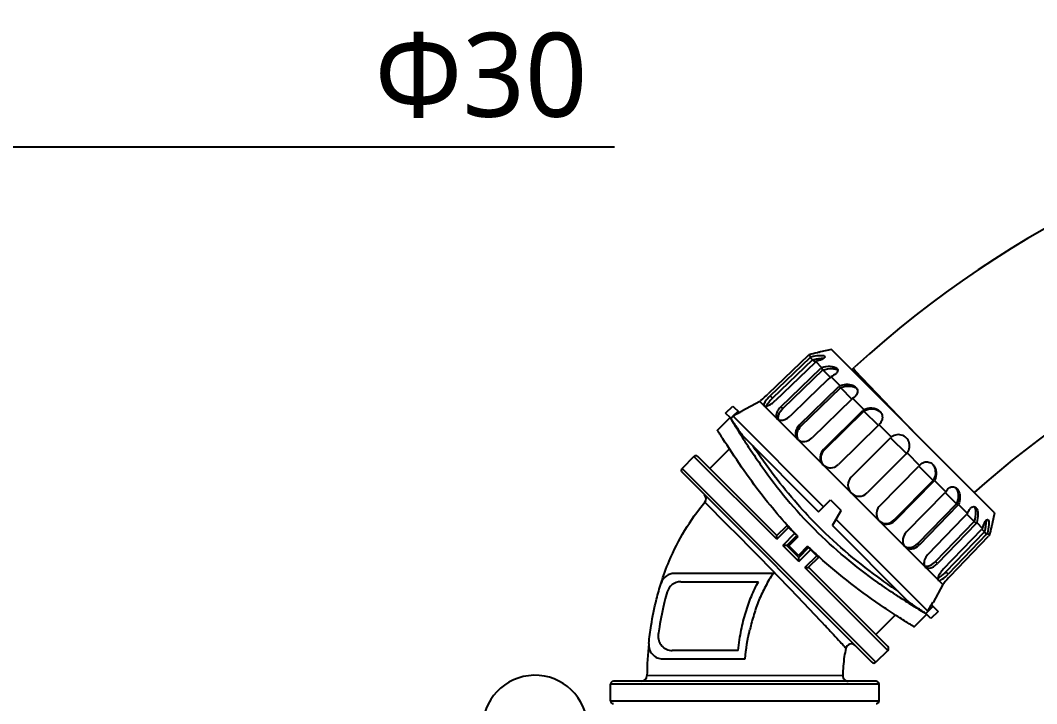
# Model space of a CAD drawing. Header units: millimetres. Extents: x 5828 to 6704, y 123 to 421.
# Drawn here: x 6390.37 to 6408.54, y 338.22 to 350.43 of the extents above; entities that cross this region are included whole.
import ezdxf

# ---------------------------------------------------------------- set-up
doc = ezdxf.new("R2010")
doc.units = ezdxf.units.MM
doc.layers.add('外形图', color=7, linetype='Continuous')
doc.layers.add('尺寸标注', color=7, linetype='Continuous')
doc.styles.add('微软雅黑', font='msyh.ttc')
doc.dimstyles.new('尺寸标注_1_20比例', dxfattribs={"dimtxt": 1.5, "dimasz": 1.25, "dimexe": 0.5, "dimexo": 0.4, "dimgap": 0.5, "dimtad": 1, "dimdec": 1, "dimlfac": 10, "dimdsep": 46, "dimtxsty": '微软雅黑', "dimcen": 0.09, "dimadec": 0, "dimazin": 0, "dimtp": 0.01, "dimtm": 0.01, "dimtfac": 1, "dimtdec": 1, "dimtofl": 0, "dimtmove": 0, "dimatfit": 3, "dimfxl": 1, "dimtolj": 1, "dimarcsym": 0})

# ---------------------------------------------------------------- blocks, each defined once
blk = doc.blocks.new('*D794')
at = {"layer": 'Defpoints', "color": 0}
for p in [(6387.323, 348.169), (6384.323, 344.967), (6387.323, 344.967)]:
    blk.add_point(p, dxfattribs=at)
at = {"layer": '尺寸标注', "color": 0, "lineweight": -2}
for p, q in [((6384.323, 345.367), (6384.323, 348.669)), ((6387.323, 345.367), (6387.323, 348.669)), ((6383.073, 348.169), (6381.823, 348.169)), ((6388.573, 348.169), (6400.992, 348.169))]:
    blk.add_line(p, q, dxfattribs=at)
at = {"layer": '尺寸标注', "color": 0}
for points in [[(6383.073, 347.961), (6383.073, 348.378), (6384.323, 348.169)], [(6388.573, 348.378), (6388.573, 347.961), (6387.323, 348.169)]]:
    blk.add_solid(points, dxfattribs=at)
at = {"layer": '尺寸标注', "color": 0, "insert": (6398.606, 349.445), "char_height": 1.5, "attachment_point": 5, "style": '微软雅黑'}
blk.add_mtext('\\A1;\\A1;Φ30', dxfattribs=at)
blk = doc.blocks.new('*D810')
at = {"layer": 'Defpoints', "color": 0}
for p in [(6384.373, 345.017), (6362.981, 296.337), (6420.376, 296.337)]:
    blk.add_point(p, dxfattribs=at)
at = {"layer": '尺寸标注', "color": 0, "lineweight": -2}
for p, q in [((6383.973, 345.017), (6362.481, 345.017)), ((6362.981, 343.767), (6362.981, 297.587)), ((6419.976, 296.337), (6362.481, 296.337))]:
    blk.add_line(p, q, dxfattribs=at)
at = {"layer": '尺寸标注', "color": 0}
for points in [[(6363.189, 343.767), (6362.772, 343.767), (6362.981, 345.017)], [(6362.772, 297.587), (6363.189, 297.587), (6362.981, 296.337)]]:
    blk.add_solid(points, dxfattribs=at)
at = {"layer": '尺寸标注', "color": 0, "insert": (6361.705, 320.677), "char_height": 1.5, "attachment_point": 5, "rotation": 90, "style": '微软雅黑'}
blk.add_mtext('\\A1;\\A1;486.7', dxfattribs=at)

msp = doc.modelspace()

# ---------------------------------------------------------------- linework, layer by layer
at = {"layer": '外形图', "color": 7, "linetype": 'Continuous'}
for p, q in [((6404.456, 344.4381), (6403.7402, 343.7513)), ((6403.7761, 343.7153), (6404.4913, 344.4029)), ((6404.4712, 344.4528), (6404.5067, 344.4174)), ((6404.4913, 344.4029), (6404.5331, 344.3639)), ((6404.6743, 344.5027), (6404.6613, 344.4991)), ((6404.871, 344.5438), (6404.6743, 344.5027)), ((6407.7885, 341.6263), (6404.871, 344.5438)), ((6404.5331, 344.3639), (6403.8167, 343.6748)), ((6404.5787, 344.3155), (6403.8635, 343.6279)), ((6403.9679, 343.5235), (6404.681, 344.2131)), ((6404.5337, 344.3642), (6404.5806, 344.3174)), ((6404.5936, 344.3304), (6404.6966, 344.2274)), ((6404.681, 344.2131), (6404.7168, 344.1802)), ((6405.2584, 344.2057), (6405.2337, 344.1811)), ((6405.2584, 344.2057), (6405.2852, 344.2303)), ((6405.2949, 344.1676), (6405.2584, 344.2057)), ((6404.7168, 344.1802), (6404.0024, 343.4891)), ((6404.7174, 344.1805), (6404.8489, 344.0491)), ((6404.8472, 344.0469), (6404.8107, 344.0115)), ((6404.8619, 344.0621), (6405.0224, 343.9017)), ((6406.3298, 343.0851), (6405.2949, 344.1676)), ((6404.2968, 343.1947), (6405.0066, 343.8875)), ((6405.0331, 343.8639), (6404.3218, 343.1696)), ((6404.7922, 343.9936), (6404.4505, 343.6632)), ((6404.8107, 344.0115), (6404.7922, 343.9936)), ((6405.0066, 343.8875), (6405.0331, 343.8639)), ((6405.0337, 343.8643), (6405.2369, 343.6611)), ((6403.8167, 343.6748), (6403.7761, 343.7153)), ((6404.4505, 343.6632), (6404.1342, 343.3573)), ((6405.2499, 343.6741), (6405.4521, 343.4719)), ((6402.9808, 343.4074), (6403.1095, 343.5362)), ((6403.1095, 343.5362), (6403.227, 343.4187)), ((6403.5897, 343.6189), (6403.269, 343.4447)), ((6403.5897, 343.6189), (6403.6017, 343.6287)), ((6403.5897, 343.6189), (6406.8636, 340.345)), ((6404.0024, 343.4891), (6403.9679, 343.5235)), ((6405.2355, 343.6586), (6404.5256, 342.9659)), ((6402.8345, 343.1041), (6403.0607, 343.3304)), ((6403.065, 343.3233), (6402.9808, 343.4074)), ((6403.0654, 343.3225), (6403.0665, 343.3208)), ((6403.0665, 343.3208), (6403.0681, 343.3181)), ((6403.0858, 343.3285), (6403.078, 343.3192)), ((6403.2014, 343.4442), (6403.098, 343.3408)), ((6403.1124, 343.3531), (6404.7313, 341.7342)), ((6403.1851, 343.3959), (6403.1609, 343.3824)), ((6403.218, 343.4138), (6403.1851, 343.3959)), ((6403.227, 343.4187), (6403.218, 343.4138)), ((6403.2266, 343.4191), (6403.2412, 343.4272)), ((6403.2412, 343.4272), (6403.2557, 343.4353)), ((6403.2557, 343.4353), (6403.2703, 343.4434)), ((6403.269, 343.4447), (6403.2703, 343.4434)), ((6404.7305, 342.761), (6405.4363, 343.4578)), ((6405.4509, 343.4461), (6404.7437, 342.7478)), ((6405.4363, 343.4578), (6405.4509, 343.4461)), ((6405.4515, 343.4465), (6405.7066, 343.1914)), ((6404.3218, 343.1696), (6404.2968, 343.1947)), ((6405.7053, 343.1888), (6404.9995, 342.492)), ((6405.7196, 343.2044), (6405.9437, 342.9803)), ((6403.3068, 342.9826), (6404.6433, 341.6461)), ((6405.2267, 342.2648), (6405.928, 342.9661)), ((6405.9299, 342.968), (6406.2127, 342.6853)), ((6403.0465, 342.7717), (6402.6966, 342.4218)), ((6404.7437, 342.7478), (6404.7305, 342.761)), ((6402.4137, 342.6339), (6402.2016, 342.4218)), ((6403.8935, 341.1541), (6402.4137, 342.6339)), ((6403.8987, 341.2197), (6402.4845, 342.6339)), ((6406.2108, 342.6833), (6405.5095, 341.982)), ((6406.225, 342.6991), (6406.4491, 342.4749)), ((6402.2016, 342.4218), (6405.6664, 338.9569)), ((6405.7366, 341.7549), (6406.4335, 342.4607)), ((6406.4361, 342.4619), (6406.6912, 342.2068)), ((6402.2016, 342.351), (6405.5957, 338.957)), ((6405.9925, 341.499), (6406.6908, 342.2062)), ((6406.6908, 342.2062), (6406.7025, 342.1917)), ((6406.7166, 342.2075), (6406.9188, 342.0053)), ((6406.7025, 342.1917), (6406.0056, 341.4859)), ((6404.6433, 341.6461), (6404.8554, 341.8582)), ((6404.8554, 341.8582), (6405.0463, 341.6673)), ((6406.2105, 341.281), (6406.9033, 341.9908)), ((6406.9057, 341.9922), (6407.109, 341.789)), ((6404.8908, 341.3986), (6405.0463, 341.6673)), ((6406.4143, 341.0772), (6407.1086, 341.7884)), ((6407.1321, 341.762), (6406.4393, 341.0521)), ((6407.1086, 341.7884), (6407.1321, 341.762)), ((6407.1463, 341.7777), (6407.3068, 341.6173)), ((6404.9553, 341.5102), (6406.5976, 339.8679)), ((6405.9925, 341.499), (6406.0056, 341.4859)), ((6406.9078, 341.2058), (6407.2382, 341.5474)), ((6407.2382, 341.5474), (6407.2561, 341.5659)), ((6407.2561, 341.5659), (6407.2915, 341.6026)), ((6407.2934, 341.6045), (6407.4252, 341.4728)), ((6407.7885, 341.6263), (6407.7474, 341.4296)), ((6403.8935, 341.1541), (6404.1056, 341.3663)), ((6403.8982, 341.2192), (6404.0754, 341.3965)), ((6404.2522, 341.2197), (6404.0754, 341.3965)), ((6404.0921, 341.397), (6404.0834, 341.4065)), ((6404.8908, 341.3986), (6406.2273, 340.0621)), ((6406.7337, 340.7577), (6407.4249, 341.4721)), ((6407.4578, 341.4363), (6406.7682, 340.7233)), ((6406.8726, 340.6189), (6407.5601, 341.334)), ((6407.4249, 341.4721), (6407.4578, 341.4363)), ((6407.4721, 341.452), (6407.5751, 341.3489)), ((6407.562, 341.3359), (6407.6089, 341.2891)), ((6407.7474, 341.4296), (6407.7437, 341.4163)), ((6404.2139, 341.258), (6404.0018, 341.0458)), ((6404.0755, 341.043), (6404.2522, 341.2197)), ((6404.1108, 341.0358), (6404.2762, 341.2012)), ((6404.2553, 341.2227), (6404.2473, 341.2311)), ((6406.602, 340.8895), (6406.9078, 341.2058)), ((6406.9195, 340.572), (6407.6086, 341.2884)), ((6407.6475, 341.2466), (6406.96, 340.5315)), ((6406.996, 340.4955), (6407.6828, 341.2113)), ((6407.6086, 341.2884), (6407.6475, 341.2466)), ((6407.662, 341.262), (6407.6975, 341.2265)), ((6404.2905, 340.7571), (6404.0018, 341.0458)), ((6404.2877, 340.8307), (6404.0753, 341.043)), ((6404.1108, 341.0358), (6404.2805, 340.8661)), ((6404.4459, 341.0315), (6404.2805, 340.8661)), ((6404.4643, 341.0075), (6404.2876, 340.8308)), ((6404.2905, 340.7571), (6404.5026, 340.9692)), ((6404.6411, 340.8308), (6404.4643, 341.0075)), ((6404.4757, 341.0026), (6404.4677, 341.0104)), ((6406.4393, 341.0521), (6406.4143, 341.0772)), ((6404.6109, 340.861), (6404.3988, 340.6488)), ((6404.6411, 340.8308), (6404.4639, 340.6536)), ((6404.6512, 340.8387), (6404.6417, 340.8473)), ((6406.7682, 340.7233), (6406.7337, 340.7577)), ((6405.8786, 339.1691), (6404.3988, 340.6488)), ((6405.8785, 339.2398), (6404.4643, 340.654)), ((6406.96, 340.5315), (6406.9195, 340.572)), ((6403.8364, 340.5454), (6402.0652, 340.5454)), ((6402.1763, 340.3954), (6403.5666, 340.3954)), ((6403.8514, 340.5602), (6403.8669, 340.5443)), ((6406.8636, 340.345), (6406.6894, 340.0243)), ((6406.8733, 340.357), (6406.8636, 340.345)), ((6406.661, 339.9847), (6406.6849, 340.0288)), ((6406.6799, 340.0111), (6406.688, 340.0256)), ((6406.6849, 340.0288), (6406.6894, 340.0243)), ((6406.536, 339.8441), (6406.5222, 339.8528)), ((6406.5855, 339.8534), (6406.6889, 339.9568)), ((6406.5976, 339.8679), (6406.6556, 339.9748)), ((6406.7808, 339.8649), (6406.6521, 339.7361)), ((6406.6556, 339.9748), (6406.661, 339.9847)), ((6406.661, 339.9847), (6406.7808, 339.8649)), ((6406.6637, 339.9819), (6406.6718, 339.9965)), ((6406.6718, 339.9965), (6406.6799, 340.0111)), ((6406.0164, 339.8019), (6405.6664, 339.4519)), ((6406.3488, 339.5898), (6406.5751, 339.8161)), ((6406.5591, 339.8294), (6406.5686, 339.8371)), ((6406.5654, 339.8218), (6406.5636, 339.8229)), ((6406.5672, 339.8208), (6406.5654, 339.8218)), ((6406.6521, 339.7361), (6406.5679, 339.8203)), ((6403.2025, 339.1666), (6402.0243, 339.1666)), ((6405.8786, 339.1691), (6405.6664, 338.9569)), ((6401.8555, 339.0166), (6403.3325, 339.0166)), ((6405.6726, 338.6166), (6400.9727, 338.6166)), ((6405.074, 338.7195), (6401.5734, 338.7153)), ((6400.9227, 338.2666), (6400.9227, 338.5666)), ((6405.7227, 338.5666), (6400.9227, 338.5666)), ((6405.7227, 338.2666), (6405.7227, 338.5666)), ((6400.9227, 338.2666), (6405.7226, 338.2666))]:
    msp.add_line(p, q, dxfattribs=at)
for points in [[(6403.0916, 343.335), (6403.0896, 343.3329), (6403.0876, 343.3307), (6403.0858, 343.3285)], [(6403.098, 343.3408), (6403.0958, 343.3389), (6403.0937, 343.337), (6403.0916, 343.335)], [(6406.5732, 339.8411), (6406.5754, 339.843), (6406.5775, 339.8449), (6406.5796, 339.847)], [(6406.5796, 339.847), (6406.5816, 339.849), (6406.5836, 339.8512), (6406.5855, 339.8534)]]:
    msp.add_lwpolyline(points, dxfattribs=at)
for centre, radius, start, end in [((6418.2032, 330.067), 19.1695, 0, 132.36713), ((6418.2032, 330.067), 16.0695, 0, 132.11207), ((6402.8761, 346.0848), 2.2821, 313.81473, 314.3462), ((6405.1019, 343.7678), 0.881, 132.49792, 133.8751), ((6403.7522, 347.8049), 3.4285, 285.23324, 285.37722), ((6404.2269, 344.6814), 0.5076, 313.87025, 316.25952), ((6404.9492, 343.9358), 0.3858, 130.89741, 134.04389), ((6404.637, 344.2643), 0.3025, 314.03791, 318.04791), ((6405.1909, 343.6986), 0.2639, 129.70078, 134.3044), ((6402.125, 345.4356), 2.3335, 309.5183, 313.79999), ((6405.0735, 343.8246), 0.2319, 314.3017, 319.53501), ((6402.0139, 345.5704), 2.5083, 309.27307, 309.51524), ((6416.1626, 351.1461), 15.2559, 210.87128, 212.37704), ((6405.5885, 343.3037), 0.2166, 129.02273, 134.63251), ((6405.5617, 343.3342), 0.2044, 314.63457, 320.57637), ((6414.6021, 350.1682), 13.4144, 212.41867, 213.42481), ((6406.0694, 342.8247), 0.2, 314.99999, 135), ((6402.4491, 342.5985), 0.05, 45, 135), ((6402.237, 342.3864), 0.05, 135, 225), ((6406.5786, 342.3174), 0.204, 129.42138, 135.36484), ((6406.5614, 342.3673), 0.1756, 44.97048, 52.22533), ((6405.3681, 342.1234), 0.2, 135, 315), ((6406.5483, 342.3438), 0.2166, 315.36748, 320.97726), ((6402.5307, 341.8805), 0.1, 320.03535, 45), ((6407.0688, 341.8294), 0.2311, 130.46182, 135.69596), ((6406.9433, 341.9463), 0.2639, 315.69559, 320.29922), ((6407.5096, 341.3917), 0.3033, 133.28999, 135.95863), ((6407.508, 341.3934), 0.301, 131.94888, 133.28998), ((6410.4361, 347.1757), 8.5814, 222.33024, 222.52919), ((6410.3305, 347.0784), 8.4378, 222.52647, 223.57534), ((6407.1804, 341.7046), 0.3858, 315.9561, 319.10259), ((6407.9272, 340.9811), 0.5092, 134.53772, 136.12704), ((6407.9241, 340.9842), 0.5048, 133.73855, 134.53772), ((6411.0233, 340.5144), 3.4013, 164.623, 164.76019), ((6410.1904, 346.9455), 8.2447, 223.57787, 223.87644), ((6410.1084, 346.8666), 8.131, 223.95752, 224.16883), ((6407.0124, 341.8572), 0.881, 316.12489, 317.50208), ((6409.328, 339.6328), 2.28, 136.0075, 136.18513), ((6409.3314, 339.6296), 2.2847, 135.65412, 136.00771), ((6410.101, 346.8532), 8.1162, 225.8314, 226.04582), ((6410.182, 346.9373), 8.233, 226.12423, 226.42659), ((6410.3194, 347.0824), 8.4328, 226.42919, 227.47422), ((6410.4214, 347.1929), 8.5832, 227.47141, 227.67191), ((6402.0651, 340.2954), 0.25, 90.00082, 162.40739), ((6402.1763, 340.1454), 0.25, 89.99995, 163.80187), ((6408.679, 338.8815), 2.3318, 136.19849, 140.47713), ((6408.8185, 338.7665), 2.5127, 140.47883, 140.72795), ((6413.2785, 351.1519), 13.1689, 236.56829, 237.59595), ((6414.4253, 352.9739), 15.3217, 237.62646, 239.12482), ((6402.0243, 339.4166), 0.25, 172.37001, 269.99992), ((6408.1253, 338.6252), 6.5525, 174.15668, 179.21283), ((6401.8555, 339.2666), 0.25, 174.07863, 270.00012), ((6405.2281, 339.1831), 0.1, 45, 166.66026), ((6405.8432, 339.2044), 0.05, 315, 45), ((6405.6311, 338.9923), 0.05, 225, 315), ((6399.5721, 337.7834), 0.94, 7, 187), ((6400.9727, 338.5666), 0.05, 90, 180), ((6401.4734, 338.7166), 0.1, 269.95476, 359.26139), ((6405.174, 338.7166), 0.1, 178.33319, 270.01298), ((6405.6727, 338.5666), 0.05, 0, 90), ((6400.9727, 338.2666), 0.05, 180, 270), ((6405.6727, 338.2666), 0.05, 270, 0)]:
    msp.add_arc(centre, radius, start, end, dxfattribs=at)
for points, knots in [([(6404.653, 344.4968), (6404.642, 344.4939), (6404.5818, 344.4778), (6404.5211, 344.4635), (6404.4712, 344.4528)], [0, 0, 0, 0, 0.1824445, 1, 1, 1, 1]), ([(6404.5067, 344.4174), (6404.5563, 344.4279), (6404.6271, 344.4403), (6404.7072, 344.4416), (6404.7411, 344.4358), (6404.7495, 344.4275)], [0, 0, 0, 0, 0.6175791, 0.8565839, 1, 1, 1, 1]), ([(6404.7495, 344.4275), (6404.7631, 344.4139), (6404.7119, 344.3701), (6404.6621, 344.3523), (6404.6171, 344.3366), (6404.5936, 344.3304)], [0, 0, 0, 0, 0.3012299, 0.6193241, 1, 1, 1, 1]), ([(6404.668, 344.3881), (6404.6856, 344.3901), (6404.7085, 344.3922), (6404.7314, 344.3926), (6404.7367, 344.3926)], [0, 0, 0, 0, 0.7713182, 1, 1, 1, 1]), ([(6404.6966, 344.2274), (6404.7469, 344.2405), (6404.8363, 344.2529), (6404.9389, 344.238), (6404.9677, 344.2092)], [0, 0, 0, 0, 0.5607115, 1, 1, 1, 1]), ([(6404.9677, 344.2092), (6404.9764, 344.2005), (6404.9894, 344.1757), (6404.9799, 344.1498), (6404.9732, 344.1389)], [0, 0, 0, 0, 0.4895784, 1, 1, 1, 1]), ([(6404.9732, 344.1389), (6404.9681, 344.1307), (6404.9382, 344.0957), (6404.8956, 344.0745), (6404.8619, 344.0621)], [0, 0, 0, 0, 0.2113617, 1, 1, 1, 1]), ([(6404.8912, 344.2048), (6404.8996, 344.2045), (6404.93, 344.2023), (6404.9607, 344.1961), (6404.9809, 344.1868)], [0, 0, 0, 0, 0.2746502, 1, 1, 1, 1]), ([(6405.0224, 343.9017), (6405.0935, 343.9275), (6405.2037, 343.9364), (6405.2914, 343.8855), (6405.3076, 343.8693)], [0, 0, 0, 0, 0.767569, 1, 1, 1, 1]), ([(6405.0331, 343.8639), (6405.0485, 343.8706), (6405.1146, 343.8939), (6405.1882, 343.8985), (6405.2403, 343.8876)], [0, 0, 0, 0, 0.2400705, 1, 1, 1, 1]), ([(6403.7761, 343.7153), (6403.7421, 343.6826), (6403.7009, 343.6416), (6403.6533, 343.5553), (6403.6698, 343.5388)], [0, 0, 0, 0, 0.6692946, 1, 1, 1, 1]), ([(6405.3395, 343.8008), (6405.3401, 343.7884), (6405.3316, 343.7342), (6405.286, 343.6938), (6405.2499, 343.6741)], [0, 0, 0, 0, 0.2323974, 1, 1, 1, 1]), ([(6403.6698, 343.5388), (6403.6817, 343.527), (6403.7402, 343.5379), (6403.7778, 343.5607), (6403.8034, 343.5785)], [0, 0, 0, 0, 0.3489938, 1, 1, 1, 1]), ([(6403.7639, 343.6193), (6403.7573, 343.6116), (6403.7358, 343.5851), (6403.7156, 343.5564), (6403.7078, 343.5338)], [0, 0, 0, 0, 0.300182, 1, 1, 1, 1]), ([(6403.9679, 343.5235), (6403.9495, 343.5057), (6403.9181, 343.4679), (6403.8787, 343.3986), (6403.8792, 343.3294), (6403.9023, 343.3063)], [0, 0, 0, 0, 0.3157713, 0.5969647, 1, 1, 1, 1]), ([(6404.0024, 343.4891), (6403.9931, 343.48), (6403.9602, 343.4448), (6403.9331, 343.4026), (6403.9225, 343.3689)], [0, 0, 0, 0, 0.2689468, 1, 1, 1, 1]), ([(6405.4509, 343.4461), (6405.4918, 343.4727), (6405.5943, 343.5024), (6405.6998, 343.4698), (6405.7398, 343.4362)], [0, 0, 0, 0, 0.4832534, 1, 1, 1, 1]), ([(6405.4521, 343.4719), (6405.4951, 343.495), (6405.5979, 343.5172), (6405.6999, 343.4771), (6405.736, 343.441)], [0, 0, 0, 0, 0.4882942, 1, 1, 1, 1]), ([(6403.078, 343.3192), (6403.0773, 343.3184), (6403.076, 343.3168), (6403.0746, 343.3153), (6403.0739, 343.3146)], [0, 0, 0, 0, 0.5003057, 1, 1, 1, 1]), ([(6403.9023, 343.3063), (6403.9079, 343.3008), (6403.9379, 343.2798), (6403.9779, 343.28), (6404.0054, 343.2857)], [0, 0, 0, 0, 0.2181392, 1, 1, 1, 1]), ([(6403.9225, 343.3689), (6403.9203, 343.3619), (6403.914, 343.3371), (6403.915, 343.3092), (6403.9226, 343.2924)], [0, 0, 0, 0, 0.2830025, 1, 1, 1, 1]), ([(6404.0054, 343.2857), (6404.0167, 343.2881), (6404.0642, 343.3023), (6404.1069, 343.3309), (6404.1342, 343.3573)], [0, 0, 0, 0, 0.2324669, 1, 1, 1, 1]), ([(6405.7715, 343.3891), (6405.7759, 343.3789), (6405.7885, 343.338), (6405.7815, 343.2921), (6405.7677, 343.264)], [0, 0, 0, 0, 0.2626731, 1, 1, 1, 1]), ([(6403.0975, 343.2775), (6403.1047, 343.266), (6403.1487, 343.1975), (6403.194, 343.1298), (6403.2338, 343.0749)], [0, 0, 0, 0, 0.1668171, 1, 1, 1, 1]), ([(6404.2968, 343.1947), (6404.2615, 343.1603), (6404.2083, 343.0766), (6404.2349, 342.9738), (6404.2645, 342.9442)], [0, 0, 0, 0, 0.5404924, 1, 1, 1, 1]), ([(6404.3218, 343.1696), (6404.2909, 343.1395), (6404.2441, 343.0685), (6404.25, 342.979), (6404.2686, 342.9466)], [0, 0, 0, 0, 0.5358614, 1, 1, 1, 1]), ([(6403.0057, 342.8337), (6402.9807, 342.8723), (6402.946, 342.9264), (6402.9036, 342.9936), (6402.8792, 343.032), (6402.8611, 343.0622), (6402.846, 343.0836), (6402.8407, 343.0971), (6402.8341, 343.1024), (6402.8344, 343.1041)], [0, 0, 0, 0, 0.4307727, 0.6028447, 0.744806, 0.8560115, 0.9359037, 0.9839638, 1, 1, 1, 1]), ([(6403.2338, 343.0749), (6403.2387, 343.0681), (6403.2619, 343.0366), (6403.2849, 343.0045), (6403.3068, 342.9826)], [0, 0, 0, 0, 0.2116133, 1, 1, 1, 1]), ([(6404.32, 342.9104), (6404.3535, 342.8992), (6404.4319, 342.8998), (6404.4982, 342.9391), (6404.5256, 342.9659)], [0, 0, 0, 0, 0.4792338, 1, 1, 1, 1]), ([(6404.0834, 341.4065), (6403.962, 341.5401), (6403.575, 341.9947), (6403.2315, 342.4842), (6403.0057, 342.8337)], [0, 0, 0, 0, 0.3026278, 1, 1, 1, 1]), ([(6403.4063, 342.779), (6403.4782, 342.6701), (6403.8281, 342.1572), (6404.2255, 341.6746), (6404.5724, 341.3278)], [0, 0, 0, 0, 0.210081, 1, 1, 1, 1]), ([(6404.6339, 341.3892), (6404.5063, 341.5169), (6404.0852, 341.966), (6403.7132, 342.459), (6403.47, 342.8194)], [0, 0, 0, 0, 0.2933903, 1, 1, 1, 1]), ([(6404.7305, 342.761), (6404.6947, 342.7256), (6404.6462, 342.6267), (6404.6866, 342.522), (6404.7208, 342.4878)], [0, 0, 0, 0, 0.5101241, 1, 1, 1, 1]), ([(6404.7437, 342.7478), (6404.7099, 342.7144), (6404.663, 342.6233), (6404.6929, 342.5235), (6404.7218, 342.4882)], [0, 0, 0, 0, 0.5101297, 1, 1, 1, 1]), ([(6404.7838, 342.4466), (6404.8191, 342.4326), (6404.9004, 342.4259), (6404.972, 342.4648), (6404.9995, 342.492)], [0, 0, 0, 0, 0.4957142, 1, 1, 1, 1]), ([(6406.5086, 342.523), (6406.5328, 342.5349), (6406.591, 342.5469), (6406.646, 342.5238), (6406.669, 342.506)], [0, 0, 0, 0, 0.4823896, 1, 1, 1, 1]), ([(6406.6856, 342.4913), (6406.7218, 342.4552), (6406.7618, 342.3533), (6406.7397, 342.2504), (6406.7166, 342.2075)], [0, 0, 0, 0, 0.5117038, 1, 1, 1, 1]), ([(6406.715, 342.4367), (6406.7227, 342.4171), (6406.7413, 342.3399), (6406.7223, 342.2548), (6406.6908, 342.2062)], [0, 0, 0, 0, 0.266635, 1, 1, 1, 1]), ([(6406.9413, 342.0394), (6406.9597, 342.0623), (6407.0061, 342.1021), (6407.0702, 342.0941), (6407.0932, 342.0797)], [0, 0, 0, 0, 0.5199797, 1, 1, 1, 1]), ([(6407.114, 342.063), (6407.1302, 342.0468), (6407.181, 341.9591), (6407.1722, 341.8489), (6407.1463, 341.7777)], [0, 0, 0, 0, 0.2324308, 1, 1, 1, 1]), ([(6407.1322, 341.9956), (6407.1359, 341.978), (6407.1434, 341.908), (6407.1294, 341.8362), (6407.1086, 341.7884)], [0, 0, 0, 0, 0.2563242, 1, 1, 1, 1]), ([(6401.8269, 340.371), (6401.8691, 340.5041), (6402.0574, 341.0204), (6402.3442, 341.5022), (6402.6074, 341.8163)], [0, 0, 0, 0, 0.2542182, 1, 1, 1, 1]), ([(6402.6073, 341.8163), (6402.6394, 341.7842), (6403.0569, 341.3683), (6403.4717, 340.9497), (6403.8514, 340.5602)], [0, 0, 0, 0, 0.0769753, 1, 1, 1, 1]), ([(6405.7366, 341.7549), (6405.7095, 341.7274), (6405.6707, 341.6559), (6405.6772, 341.5747), (6405.6912, 341.5394)], [0, 0, 0, 0, 0.5042623, 1, 1, 1, 1]), ([(6407.3068, 341.6173), (6407.3139, 341.6366), (6407.3299, 341.6717), (6407.3615, 341.7142), (6407.3988, 341.7408), (6407.4279, 341.7395), (6407.4387, 341.7342)], [0, 0, 0, 0, 0.3183438, 0.5931129, 0.8143986, 1, 1, 1, 1]), ([(6407.4315, 341.7363), (6407.4343, 341.73), (6407.4449, 341.7012), (6407.4486, 341.6703), (6407.4494, 341.6465)], [0, 0, 0, 0, 0.2233137, 1, 1, 1, 1]), ([(6407.4539, 341.723), (6407.4827, 341.6943), (6407.4975, 341.5916), (6407.4852, 341.5022), (6407.4721, 341.452)], [0, 0, 0, 0, 0.4392864, 1, 1, 1, 1]), ([(6405.7325, 341.4761), (6405.7667, 341.4419), (6405.8713, 341.4015), (6405.9702, 341.45), (6406.0056, 341.4859)], [0, 0, 0, 0, 0.4898593, 1, 1, 1, 1]), ([(6405.7328, 341.4771), (6405.7682, 341.4483), (6405.868, 341.4184), (6405.9591, 341.4652), (6405.9925, 341.499)], [0, 0, 0, 0, 0.4898756, 1, 1, 1, 1]), ([(6407.5751, 341.3489), (6407.5813, 341.3725), (6407.5969, 341.4174), (6407.6147, 341.4672), (6407.6586, 341.5184), (6407.6722, 341.5048)], [0, 0, 0, 0, 0.3806749, 0.6987681, 1, 1, 1, 1]), ([(6407.6373, 341.492), (6407.6373, 341.4868), (6407.6369, 341.4638), (6407.6348, 341.441), (6407.6327, 341.4234)], [0, 0, 0, 0, 0.228696, 1, 1, 1, 1]), ([(6407.6722, 341.5048), (6407.6805, 341.4965), (6407.6862, 341.4625), (6407.6849, 341.3824), (6407.6726, 341.3117), (6407.662, 341.262)], [0, 0, 0, 0, 0.1434158, 0.3824187, 1, 1, 1, 1]), ([(6404.1109, 341.3715), (6404.1104, 341.3707), (6404.1095, 341.369), (6404.109, 341.3671), (6404.1089, 341.3661)], [0, 0, 0, 0, 0.476603, 1, 1, 1, 1]), ([(6406.0232, 340.1619), (6405.9143, 340.2338), (6405.4017, 340.5838), (6404.9192, 340.981), (6404.5724, 341.3277)], [0, 0, 0, 0, 0.2101207, 1, 1, 1, 1]), ([(6406.064, 340.2254), (6405.9665, 340.2912), (6405.4616, 340.6422), (6404.9856, 341.0376), (6404.6339, 341.3892)], [0, 0, 0, 0, 0.1913635, 1, 1, 1, 1]), ([(6407.7415, 341.4085), (6407.7385, 341.3975), (6407.7225, 341.3372), (6407.7082, 341.2764), (6407.6975, 341.2265)], [0, 0, 0, 0, 0.1822222, 1, 1, 1, 1]), ([(6403.8935, 341.1541), (6403.8935, 341.1678), (6403.8933, 341.1873), (6403.8961, 341.2081), (6403.8962, 341.2173), (6403.8982, 341.2192)], [0, 0, 0, 0, 0.6274878, 0.8710515, 1, 1, 1, 1]), ([(6406.2105, 341.281), (6406.1798, 341.2495), (6406.1368, 341.1717), (6406.1479, 341.0808), (6406.1681, 341.0467)], [0, 0, 0, 0, 0.5268494, 1, 1, 1, 1]), ([(6404.0693, 341.044), (6404.0649, 341.0443), (6404.0424, 341.0454), (6404.0199, 341.0458), (6404.0018, 341.0458)], [0, 0, 0, 0, 0.1955945, 1, 1, 1, 1]), ([(6404.0754, 341.043), (6404.075, 341.0435), (6404.0726, 341.0434), (6404.0707, 341.0438), (6404.0693, 341.044)], [0, 0, 0, 0, 0.2996779, 1, 1, 1, 1]), ([(6406.1888, 341.0198), (6406.2184, 340.9902), (6406.3212, 340.9636), (6406.4049, 341.0169), (6406.4393, 341.0521)], [0, 0, 0, 0, 0.4594911, 1, 1, 1, 1]), ([(6406.2173, 341.0126), (6406.233, 341.0076), (6406.305, 340.9989), (6406.3761, 341.038), (6406.4143, 341.0772)], [0, 0, 0, 0, 0.2314396, 1, 1, 1, 1]), ([(6404.2905, 340.7571), (6404.2905, 340.7727), (6404.2914, 340.7952), (6404.2878, 340.8183), (6404.2897, 340.8288), (6404.2877, 340.8308)], [0, 0, 0, 0, 0.6338974, 0.8858982, 1, 1, 1, 1]), ([(6406.0951, 339.7502), (6406.0026, 339.8098), (6405.4991, 340.1414), (6405.0161, 340.5073), (6404.6512, 340.8387)], [0, 0, 0, 0, 0.1825636, 1, 1, 1, 1]), ([(6406.5305, 340.7611), (6406.5283, 340.7507), (6406.5235, 340.7156), (6406.5331, 340.6756), (6406.551, 340.6577)], [0, 0, 0, 0, 0.2937983, 1, 1, 1, 1]), ([(6406.602, 340.8895), (6406.5929, 340.8802), (6406.561, 340.8426), (6406.5379, 340.7966), (6406.5305, 340.7611)], [0, 0, 0, 0, 0.26405, 1, 1, 1, 1]), ([(6406.6132, 340.6778), (6406.6237, 340.681), (6406.6686, 340.6998), (6406.7077, 340.7308), (6406.7337, 340.7577)], [0, 0, 0, 0, 0.2261924, 1, 1, 1, 1]), ([(6404.3988, 340.6488), (6404.4125, 340.6488), (6404.432, 340.6485), (6404.4527, 340.6515), (6404.4619, 340.6516), (6404.4639, 340.6536)], [0, 0, 0, 0, 0.6271613, 0.8705937, 1, 1, 1, 1]), ([(6406.5372, 340.6779), (6406.5425, 340.6755), (6406.5673, 340.6679), (6406.5942, 340.6718), (6406.6132, 340.6778)], [0, 0, 0, 0, 0.2248499, 1, 1, 1, 1]), ([(6406.551, 340.6577), (6406.5741, 340.6345), (6406.6433, 340.634), (6406.7125, 340.6735), (6406.7504, 340.7049), (6406.7682, 340.7233)], [0, 0, 0, 0, 0.4030184, 0.684217, 1, 1, 1, 1]), ([(6403.2025, 339.1666), (6403.2099, 339.2322), (6403.2346, 339.4142), (6403.2922, 339.6955), (6403.384, 339.998), (6403.4789, 340.2267), (6403.5439, 340.3538), (6403.5666, 340.3954)], [0, 0, 0, 0, 0.1349823, 0.3816663, 0.6283503, 0.8750343, 1, 1, 1, 1]), ([(6403.8361, 340.5454), (6403.7791, 340.4743), (6403.6916, 340.3129), (6403.5697, 340.0686), (6403.4821, 339.8088), (6403.4366, 339.6325), (6403.4144, 339.5441)], [0, 0, 0, 0, 0.2500583, 0.4999341, 0.7499603, 1, 1, 1, 1]), ([(6403.8669, 340.5443), (6404.0264, 340.3805), (6404.3224, 340.0746), (6404.6684, 339.7087), (6404.8963, 339.4641), (6405.0137, 339.3346), (6405.0891, 339.2545), (6405.1214, 339.2153), (6405.1308, 339.2062)], [0, 0, 0, 0, 0.372549, 0.6937929, 0.8206367, 0.9174051, 0.9786605, 1, 1, 1, 1]), ([(6406.8234, 340.559), (6406.8055, 340.5333), (6406.7826, 340.4956), (6406.7716, 340.437), (6406.7835, 340.4252)], [0, 0, 0, 0, 0.6510335, 1, 1, 1, 1]), ([(6406.7784, 340.4632), (6406.7847, 340.4653), (6406.8159, 340.4797), (6406.843, 340.5012), (6406.8638, 340.5191)], [0, 0, 0, 0, 0.1957642, 1, 1, 1, 1]), ([(6406.7835, 340.4252), (6406.8, 340.4086), (6406.8863, 340.4562), (6406.9272, 340.4974), (6406.96, 340.5315)], [0, 0, 0, 0, 0.3306874, 1, 1, 1, 1]), ([(6401.6068, 339.2923), (6401.618, 339.3999), (6401.6531, 339.6682), (6401.7265, 340.0283), (6401.7967, 340.276), (6401.8268, 340.371)], [0, 0, 0, 0, 0.2857648, 0.7215022, 1, 1, 1, 1]), ([(6401.9363, 340.2152), (6401.9199, 340.1589), (6401.8646, 339.9546), (6401.8124, 339.6986), (6401.7827, 339.4959), (6401.7765, 339.4497)], [0, 0, 0, 0, 0.2295602, 0.8254269, 1, 1, 1, 1]), ([(6406.3196, 339.9891), (6406.3128, 339.994), (6406.2813, 340.0173), (6406.2491, 340.0403), (6406.2273, 340.0621)], [0, 0, 0, 0, 0.2116105, 1, 1, 1, 1]), ([(6406.5222, 339.8528), (6406.5107, 339.86), (6406.4422, 339.904), (6406.3745, 339.9493), (6406.3196, 339.9891)], [0, 0, 0, 0, 0.1667696, 1, 1, 1, 1]), ([(6406.3487, 339.5898), (6406.3503, 339.59), (6406.3377, 339.5949), (6406.3324, 339.601), (6406.3083, 339.6145), (6406.2678, 339.6408), (6406.1936, 339.6868), (6406.1314, 339.7268), (6406.0951, 339.7502)], [0, 0, 0, 0, 0.0159886, 0.0639894, 0.1437671, 0.2548429, 0.5687989, 1, 1, 1, 1]), ([(6406.5686, 339.8371), (6406.5694, 339.8377), (6406.571, 339.839), (6406.5725, 339.8404), (6406.5732, 339.8411)], [0, 0, 0, 0, 0.500386, 1, 1, 1, 1]), ([(6405.1308, 339.2062), (6405.1192, 339.1569), (6405.089, 338.996), (6405.0772, 338.8323), (6405.074, 338.7195)], [0, 0, 0, 0, 0.3095735, 1, 1, 1, 1])]:
    msp.add_open_spline(points, degree=3, knots=knots, dxfattribs=at)
for points in [[(6404.581, 344.3742), (6404.6098, 344.3799), (6404.6388, 344.3846), (6404.668, 344.3881)], [(6404.5331, 344.3639), (6404.549, 344.3675), (6404.565, 344.3711), (6404.581, 344.3742)], [(6404.7168, 344.1802), (6404.773, 344.1971), (6404.8325, 344.2069), (6404.8912, 344.2048)], [(6405.2403, 343.8876), (6405.2689, 343.8816), (6405.2975, 343.8708), (6405.321, 343.8535)], [(6405.3076, 343.8693), (6405.3254, 343.8515), (6405.3384, 343.826), (6405.3395, 343.8008)], [(6403.8167, 343.6748), (6403.7983, 343.6571), (6403.7806, 343.6387), (6403.7639, 343.6193)], [(6403.8034, 343.5785), (6403.8247, 343.5933), (6403.8448, 343.61), (6403.8635, 343.6279)], [(6403.1609, 343.3824), (6403.1447, 343.3733), (6403.1286, 343.3643), (6403.1124, 343.3552)], [(6405.736, 343.441), (6405.7508, 343.4262), (6405.7632, 343.4084), (6405.7715, 343.3891)], [(6403.0888, 343.2913), (6403.0917, 343.2867), (6403.0946, 343.2821), (6403.0975, 343.2775)], [(6405.7677, 343.264), (6405.7564, 343.2411), (6405.7393, 343.2206), (6405.7196, 343.2044)], [(6404.2645, 342.9442), (6404.2798, 342.9288), (6404.2995, 342.9172), (6404.32, 342.9104)], [(6404.7208, 342.4878), (6404.7385, 342.4701), (6404.7605, 342.4559), (6404.7838, 342.4466)], [(6406.4491, 342.4749), (6406.4653, 342.4947), (6406.4857, 342.5117), (6406.5086, 342.523)], [(6406.6801, 342.496), (6406.6949, 342.4785), (6406.7067, 342.4581), (6406.715, 342.4367)], [(6406.9188, 342.0053), (6406.9253, 342.0172), (6406.9328, 342.0288), (6406.9413, 342.0394)], [(6407.0932, 342.0797), (6407.1007, 342.075), (6407.1077, 342.0693), (6407.114, 342.063)], [(6407.0982, 342.0763), (6407.1155, 342.0528), (6407.1263, 342.0242), (6407.1322, 341.9956)], [(6407.4387, 341.7342), (6407.4443, 341.7314), (6407.4495, 341.7275), (6407.4539, 341.723)], [(6405.6912, 341.5394), (6405.7004, 341.516), (6405.7147, 341.4939), (6405.7325, 341.4761)], [(6407.4494, 341.6465), (6407.4516, 341.5879), (6407.4418, 341.5283), (6407.4249, 341.4722)], [(6407.6189, 341.3363), (6407.6157, 341.3203), (6407.6122, 341.3044), (6407.6086, 341.2884)], [(6407.6327, 341.4234), (6407.6293, 341.3942), (6407.6246, 341.3652), (6407.6189, 341.3363)], [(6406.1681, 341.0467), (6406.1738, 341.037), (6406.1808, 341.0278), (6406.1888, 341.0198)], [(6406.1775, 341.0329), (6406.1894, 341.024), (6406.2031, 341.017), (6406.2173, 341.0126)], [(6406.8726, 340.6189), (6406.8547, 340.6002), (6406.8381, 340.5802), (6406.8234, 340.559)], [(6406.8638, 340.5191), (6406.8832, 340.5358), (6406.9018, 340.5535), (6406.9195, 340.572)], [(6403.3314, 339.0166), (6403.344, 339.1941), (6403.3712, 339.3714), (6403.4144, 339.5441)]]:
    msp.add_open_spline(points, degree=3, dxfattribs=at)

# ---------------------------------------------------------------- dimensions: what is measured, and where the dimension line sits
at = {"layer": '尺寸标注'}
dim = msp.add_linear_dim(base=(6387.3227, 348.1694), p1=(6384.3227, 344.9666), p2=(6387.3227, 344.9666), text='\\A1;Φ30', dimstyle='尺寸标注_1_20比例', override={"dimtxsty": '微软雅黑'}, dxfattribs=at)
dim.commit()
dim.dimension.update_dxf_attribs({"geometry": '*D794', "text_midpoint": (6398.6063, 348.1694), "dimtype": 160})
dim = msp.add_linear_dim(base=(6362.9806, 296.3366), p1=(6384.3727, 345.0166), p2=(6420.3758, 296.3366), angle=90, text='\\A1;486.7', dimstyle='尺寸标注_1_20比例', override={"dimtxt": 1.5, "dimtxsty": '微软雅黑'}, dxfattribs=at)
dim.commit()
dim.dimension.update_dxf_attribs({"geometry": '*D810', "text_midpoint": (6361.7054, 320.6766)})

doc.saveas('drawing.dxf')
